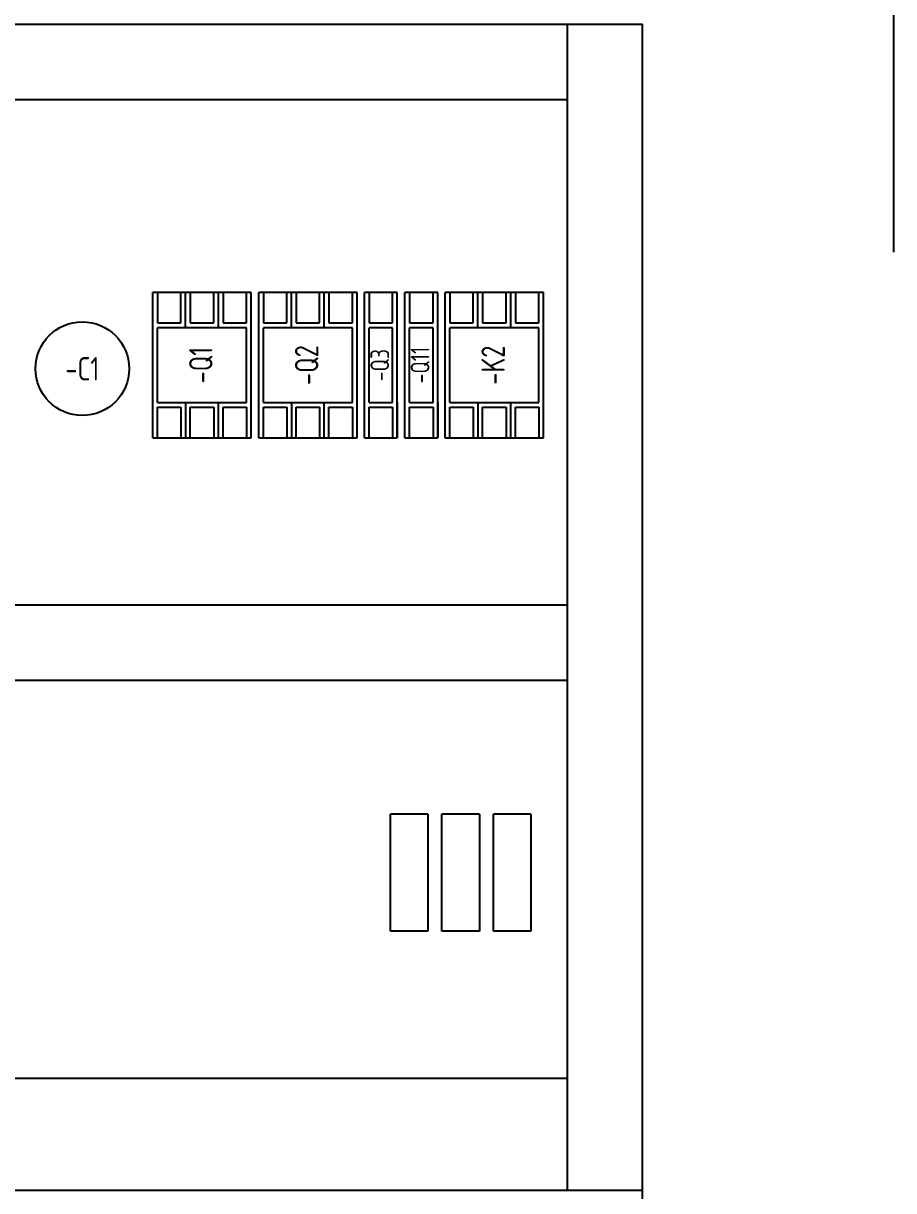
# Model space of a CAD drawing. Extents: x 10 to 622, y -523 to 292.
# Drawn here: x 322.1 to 415, y 71.8 to 196.4 of the extents above; entities that cross this region are included whole.
import ezdxf
from ezdxf.enums import TextEntityAlignment as Align

# ---------------------------------------------------------------- set-up
doc = ezdxf.new("R2010")
doc.units = 0
doc.header["$LTSCALE"] = 5
doc.header["$MEASUREMENT"] = 0
doc.layers.get('0').update_dxf_attribs({"linetype": 'CONTINUOUS'})
doc.styles.add('DIN', font='DIN.shx', dxfattribs={"width": 0.85})

msp = doc.modelspace()

# ---------------------------------------------------------------- linework, layer by layer
at = {"color": 3}
for p, q in [((415, 292), (415, 172)), ((238.17, 196.34), (388.17, 196.34)), ((388.17, 46.34), (388.17, 196.34))]:
    msp.add_line(p, q, dxfattribs=at)
at = {"color": 7}
msp.add_line((380.17, 71.81), (380.17, 196.34), dxfattribs=at)
for p, q in [((380.17, 188.29), (238.17, 188.29)), ((346.41, 167.7), (335.91, 167.7)), ((335.91, 152.2), (335.91, 167.7)), ((336.41, 167.7), (336.41, 164.45)), ((338.91, 164.45), (338.91, 167.7)), ((339.41, 163.95), (339.41, 167.7)), ((339.91, 167.7), (339.91, 164.45)), ((342.41, 164.45), (342.41, 167.7)), ((342.91, 163.95), (342.91, 167.7)), ((342.91, 163.95), (342.91, 167.7)), ((343.41, 167.7), (343.41, 164.45)), ((345.91, 164.45), (345.91, 167.7)), ((346.41, 152.2), (346.41, 167.7)), ((357.71, 167.7), (347.21, 167.7)), ((347.21, 152.2), (347.21, 167.7)), ((347.21, 152.2), (347.21, 167.7)), ((347.71, 167.7), (347.71, 164.45)), ((350.21, 164.45), (350.21, 167.7)), ((350.71, 163.95), (350.71, 167.7)), ((351.21, 167.7), (351.21, 164.45)), ((353.71, 164.45), (353.71, 167.7)), ((354.21, 163.95), (354.21, 167.7)), ((354.21, 163.95), (354.21, 167.7)), ((354.71, 167.7), (354.71, 164.45)), ((357.21, 164.45), (357.21, 167.7)), ((357.71, 152.2), (357.71, 167.7)), ((358.51, 152.2), (358.51, 167.7)), ((362.01, 167.7), (358.51, 167.7)), ((359.01, 167.7), (359.01, 164.45)), ((361.51, 164.45), (361.51, 167.7)), ((362.01, 152.2), (362.01, 167.7)), ((362.01, 152.2), (362.01, 167.7)), ((362.01, 163.95), (362.01, 167.7)), ((362.82, 152.2), (362.82, 167.7)), ((366.32, 167.7), (362.82, 167.7)), ((363.32, 167.7), (363.32, 164.45)), ((365.82, 164.45), (365.82, 167.7)), ((366.32, 152.2), (366.32, 167.7)), ((366.32, 152.2), (366.32, 167.7)), ((366.32, 163.95), (366.32, 167.7)), ((377.62, 167.7), (367.12, 167.7)), ((367.12, 152.2), (367.12, 167.7)), ((367.12, 152.2), (367.12, 167.7)), ((367.62, 167.7), (367.62, 164.45)), ((370.12, 164.45), (370.12, 167.7)), ((370.62, 163.95), (370.62, 167.7)), ((371.12, 167.7), (371.12, 164.45)), ((373.62, 164.45), (373.62, 167.7)), ((374.12, 163.95), (374.12, 167.7)), ((374.12, 163.95), (374.12, 167.7)), ((374.62, 167.7), (374.62, 164.45)), ((377.12, 164.45), (377.12, 167.7)), ((377.62, 152.2), (377.62, 167.7)), ((336.41, 164.45), (338.91, 164.45)), ((345.91, 163.95), (336.41, 163.95)), ((336.41, 155.95), (336.41, 163.95)), ((339.91, 164.45), (342.41, 164.45)), ((343.41, 164.45), (345.91, 164.45)), ((345.91, 155.95), (345.91, 163.95)), ((347.71, 164.45), (350.21, 164.45)), ((347.71, 155.95), (347.71, 163.95)), ((357.21, 163.95), (347.71, 163.95)), ((351.21, 164.45), (353.71, 164.45)), ((354.71, 164.45), (357.21, 164.45)), ((357.21, 155.95), (357.21, 163.95)), ((359.01, 164.45), (361.51, 164.45)), ((359.01, 155.95), (359.01, 163.95)), ((361.51, 163.95), (359.01, 163.95)), ((361.51, 155.95), (361.51, 163.95)), ((363.32, 164.45), (365.82, 164.45)), ((363.32, 155.95), (363.32, 163.95)), ((365.82, 163.95), (363.32, 163.95)), ((365.82, 155.95), (365.82, 163.95)), ((367.62, 164.45), (370.12, 164.45)), ((377.12, 163.95), (367.62, 163.95)), ((367.62, 155.95), (367.62, 163.95)), ((371.12, 164.45), (373.62, 164.45)), ((374.62, 164.45), (377.12, 164.45)), ((377.12, 155.95), (377.12, 163.95)), ((336.41, 155.95), (345.91, 155.95)), ((339.41, 155.95), (339.41, 152.2)), ((342.91, 152.2), (342.91, 155.95)), ((342.91, 152.2), (342.91, 155.95)), ((347.71, 155.95), (357.21, 155.95)), ((350.71, 155.95), (350.71, 152.2)), ((354.21, 152.2), (354.21, 155.95)), ((354.21, 152.2), (354.21, 155.95)), ((359.01, 155.95), (361.51, 155.95)), ((362.01, 155.95), (362.01, 152.2)), ((363.32, 155.95), (365.82, 155.95)), ((366.32, 155.95), (366.32, 152.2)), ((367.62, 155.95), (377.12, 155.95)), ((370.62, 155.95), (370.62, 152.2)), ((374.12, 152.2), (374.12, 155.95)), ((374.12, 152.2), (374.12, 155.95)), ((336.41, 152.2), (336.41, 155.45)), ((336.41, 155.45), (338.91, 155.45)), ((338.91, 155.45), (338.91, 152.2)), ((339.91, 155.45), (342.41, 155.45)), ((339.91, 152.2), (339.91, 155.45)), ((342.41, 155.45), (342.41, 152.2)), ((343.41, 152.2), (343.41, 155.45)), ((343.41, 155.45), (345.91, 155.45)), ((345.91, 155.45), (345.91, 152.2)), ((347.71, 155.45), (350.21, 155.45)), ((347.71, 152.2), (347.71, 155.45)), ((350.21, 155.45), (350.21, 152.2)), ((351.21, 152.2), (351.21, 155.45)), ((351.21, 155.45), (353.71, 155.45)), ((353.71, 155.45), (353.71, 152.2)), ((354.71, 152.2), (354.71, 155.45)), ((354.71, 155.45), (357.21, 155.45)), ((357.21, 155.45), (357.21, 152.2)), ((359.01, 152.2), (359.01, 155.45)), ((359.01, 155.45), (361.51, 155.45)), ((361.51, 155.45), (361.51, 152.2)), ((363.32, 152.2), (363.32, 155.45)), ((363.32, 155.45), (365.82, 155.45)), ((365.82, 155.45), (365.82, 152.2)), ((367.62, 152.2), (367.62, 155.45)), ((367.62, 155.45), (370.12, 155.45)), ((370.12, 155.45), (370.12, 152.2)), ((371.12, 152.2), (371.12, 155.45)), ((371.12, 155.45), (373.62, 155.45)), ((373.62, 155.45), (373.62, 152.2)), ((374.62, 152.2), (374.62, 155.45)), ((374.62, 155.45), (377.12, 155.45)), ((377.12, 155.45), (377.12, 152.2)), ((335.91, 152.2), (346.41, 152.2)), ((347.21, 152.2), (357.71, 152.2)), ((358.51, 152.2), (362.01, 152.2)), ((362.82, 152.2), (366.32, 152.2)), ((367.12, 152.2), (377.62, 152.2)), ((238.17, 134.34), (380.17, 134.34)), ((380.17, 126.29), (238.17, 126.29)), ((238.17, 83.81), (380.17, 83.81)), ((388.17, 71.81), (238.17, 71.81))]:
    msp.add_line(p, q)
at = {"linetype": 'Continuous'}
for p, q in [((361.28, 99.51), (361.28, 112)), ((365.28, 112), (361.28, 112)), ((365.28, 112), (365.28, 99.51)), ((366.78, 99.51), (366.78, 112)), ((370.78, 112), (366.78, 112)), ((370.78, 112), (370.78, 99.51)), ((372.28, 99.51), (372.28, 112)), ((376.28, 112), (372.28, 112)), ((376.28, 112), (376.28, 99.51)), ((365.28, 99.51), (361.28, 99.51)), ((370.78, 99.51), (366.78, 99.51)), ((376.28, 99.51), (372.28, 99.51))]:
    msp.add_line(p, q, dxfattribs=at)
at = {"color": 2}
msp.add_circle((328.38, 159.57), 5, dxfattribs=at)

# ---------------------------------------------------------------- texts
at = {"style": 'DIN', "width": 0.8}
msp.add_text('-C1', height=2.5, dxfattribs=at).set_placement((328.38, 159.57), align=Align.MIDDLE)
for s, height, p in [('-Q1', 2.5, (342.28, 159.95)), ('-Q2', 2.5, (353.58, 159.95)), ('-Q3', 2, (361.14, 159.95)), ('-Q11', 2, (365.44, 159.95)), ('-K2', 2.5, (373.49, 159.95))]:
    msp.add_text(s, height=height, rotation=90, dxfattribs=at).set_placement(p, align=Align.CENTER)

doc.saveas('drawing.dxf')
